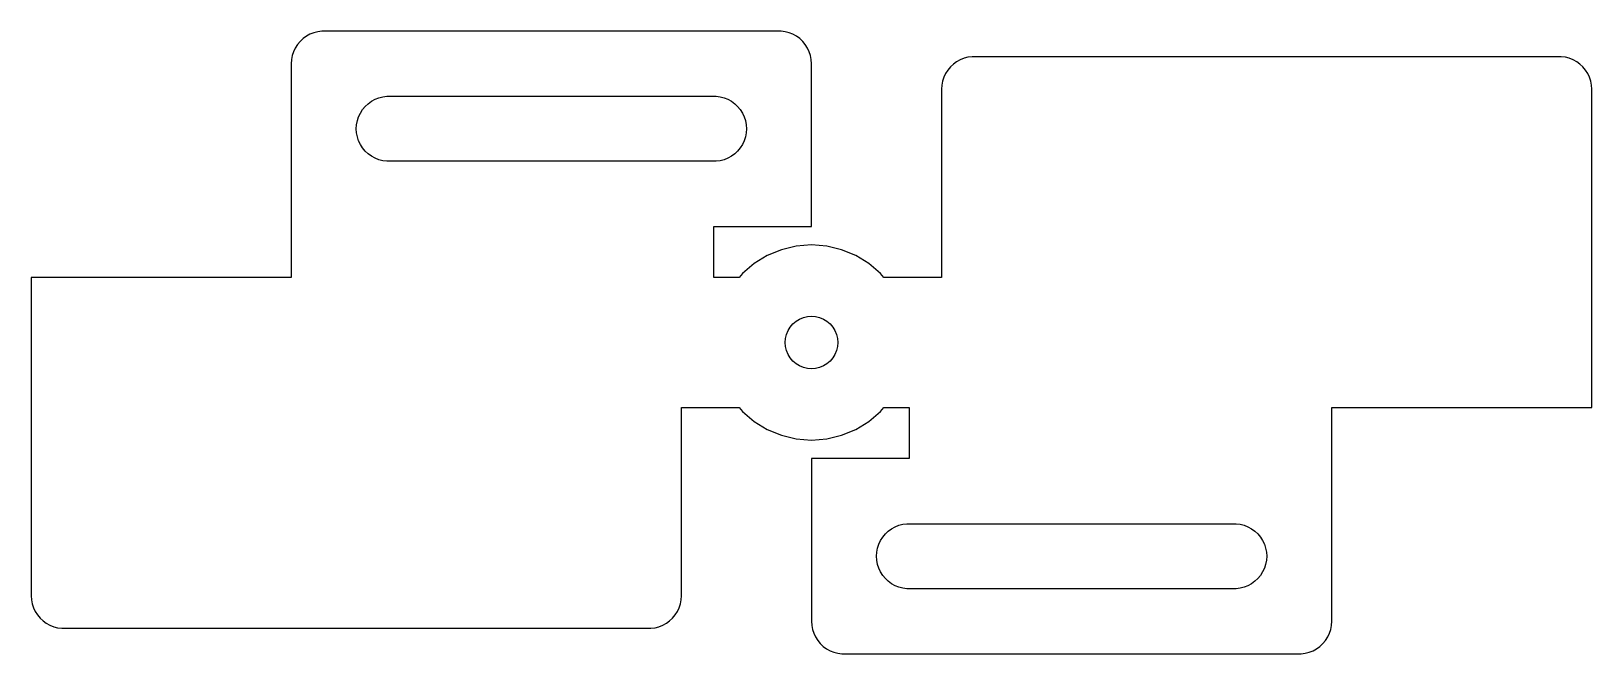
# Model space of a CAD drawing. Header units: metres. Extents: x -120 to 120, y -48 to 48.
import ezdxf

# ---------------------------------------------------------------- set-up
doc = ezdxf.new("R2010")
doc.units = ezdxf.units.M

msp = doc.modelspace()

# ---------------------------------------------------------------- linework, layer by layer
for p, q in [((-79.0451, 45.7929), (-79.3815, 45.2627)), ((-78.6448, 46.2767), (-79.0451, 45.7929)), ((-78.1871, 46.7065), (-78.6448, 46.2767)), ((-77.6791, 47.0756), (-78.1871, 46.7065)), ((-77.1289, 47.3781), (-77.6791, 47.0756)), ((-76.5451, 47.6093), (-77.1289, 47.3781)), ((-75.9369, 47.7654), (-76.5451, 47.6093)), ((-75.3139, 47.8441), (-75.9369, 47.7654)), ((-4.68604, 47.8441), (-75.3139, 47.8441)), ((-4.06308, 47.7654), (-4.68604, 47.8441)), ((-3.45491, 47.6093), (-4.06308, 47.7654)), ((-2.87109, 47.3781), (-3.45491, 47.6093)), ((-2.32086, 47.0756), (-2.87109, 47.3781)), ((-1.81287, 46.7065), (-2.32086, 47.0756)), ((-1.35515, 46.2767), (-1.81287, 46.7065)), ((-0.95491, 45.7929), (-1.35515, 46.2767)), ((-0.618454, 45.2627), (-0.95491, 45.7929)), ((-79.9606, 43.4806), (-80, 42.854)), ((-79.8429, 44.0974), (-79.9606, 43.4806)), ((-79.6489, 44.6946), (-79.8429, 44.0974)), ((-79.3815, 45.2627), (-79.6489, 44.6946)), ((-0.351105, 44.6946), (-0.618454, 45.2627)), ((-0.157074, 44.0974), (-0.351105, 44.6946)), ((-0.039413, 43.4806), (-0.157074, 44.0974)), ((0, 42.854), (-0.039413, 43.4806)), ((22.8711, 43.4511), (22.3209, 43.1486)), ((23.4549, 43.6823), (22.8711, 43.4511)), ((24.0631, 43.8384), (23.4549, 43.6823)), ((24.686, 43.9171), (24.0631, 43.8384)), ((115.314, 43.9171), (24.686, 43.9171)), ((115.937, 43.8384), (115.314, 43.9171)), ((116.545, 43.6823), (115.937, 43.8384)), ((117.129, 43.4511), (116.545, 43.6823)), ((117.679, 43.1486), (117.129, 43.4511)), ((-80, 42.854), (-80, 10)), ((0, 17.854), (0, 42.854)), ((20.6185, 41.3358), (20.3511, 40.7676)), ((20.9549, 41.8659), (20.6185, 41.3358)), ((21.3551, 42.3497), (20.9549, 41.8659)), ((21.8129, 42.7796), (21.3551, 42.3497)), ((22.3209, 43.1486), (21.8129, 42.7796)), ((118.187, 42.7796), (117.679, 43.1486)), ((118.645, 42.3497), (118.187, 42.7796)), ((119.045, 41.8659), (118.645, 42.3497)), ((119.382, 41.3358), (119.045, 41.8659)), ((119.649, 40.7676), (119.382, 41.3358)), ((20.0394, 39.5536), (20, 38.927)), ((20, 38.927), (20, 10)), ((20.1571, 40.1704), (20.0394, 39.5536)), ((20.3511, 40.7676), (20.1571, 40.1704)), ((119.843, 40.1704), (119.649, 40.7676)), ((119.961, 39.5536), (119.843, 40.1704)), ((120, 38.927), (119.961, 39.5536)), ((120, -10), (120, 38.927)), ((-69.0451, 35.7929), (-68.6448, 36.2767)), ((-68.6448, 36.2767), (-68.1871, 36.7065)), ((-68.1871, 36.7065), (-67.6791, 37.0756)), ((-67.6791, 37.0756), (-67.1289, 37.3781)), ((-67.1289, 37.3781), (-66.5451, 37.6093)), ((-66.5451, 37.6093), (-65.9369, 37.7654)), ((-65.9369, 37.7654), (-65.3139, 37.8441)), ((-65.3139, 37.8441), (-14.686, 37.8441)), ((-14.686, 37.8441), (-14.0631, 37.7654)), ((-14.0631, 37.7654), (-13.4549, 37.6093)), ((-13.4549, 37.6093), (-12.8711, 37.3781)), ((-12.8711, 37.3781), (-12.3209, 37.0756)), ((-12.3209, 37.0756), (-11.8129, 36.7065)), ((-11.8129, 36.7065), (-11.3551, 36.2767)), ((-11.3551, 36.2767), (-10.9549, 35.7929)), ((-69.9606, 33.4806), (-69.8429, 34.0974)), ((-69.8429, 34.0974), (-69.6489, 34.6946)), ((-69.6489, 34.6946), (-69.3815, 35.2627)), ((-69.3815, 35.2627), (-69.0451, 35.7929)), ((-10.9549, 35.7929), (-10.6185, 35.2627)), ((-10.6185, 35.2627), (-10.3511, 34.6946)), ((-10.3511, 34.6946), (-10.1571, 34.0974)), ((-10.1571, 34.0974), (-10.0394, 33.4806)), ((-70, 32.854), (-69.9606, 33.4806)), ((-69.9606, 32.2273), (-70, 32.854)), ((-69.8429, 31.6105), (-69.9606, 32.2273)), ((-69.6489, 31.0134), (-69.8429, 31.6105)), ((-10.1571, 31.6105), (-10.3511, 31.0134)), ((-10.0394, 32.2273), (-10.1571, 31.6105)), ((-10.0394, 33.4806), (-10, 32.854)), ((-10, 32.854), (-10.0394, 32.2273)), ((-69.3815, 30.4452), (-69.6489, 31.0134)), ((-69.0451, 29.9151), (-69.3815, 30.4452)), ((-68.6448, 29.4312), (-69.0451, 29.9151)), ((-68.1871, 29.0014), (-68.6448, 29.4312)), ((-67.6791, 28.6323), (-68.1871, 29.0014)), ((-11.8129, 29.0014), (-12.3209, 28.6323)), ((-11.3551, 29.4312), (-11.8129, 29.0014)), ((-10.9549, 29.9151), (-11.3551, 29.4312)), ((-10.6185, 30.4452), (-10.9549, 29.9151)), ((-10.3511, 31.0134), (-10.6185, 30.4452)), ((-67.1289, 28.3298), (-67.6791, 28.6323)), ((-66.5451, 28.0987), (-67.1289, 28.3298)), ((-65.9369, 27.9425), (-66.5451, 28.0987)), ((-65.3139, 27.8638), (-65.9369, 27.9425)), ((-14.686, 27.8638), (-65.3139, 27.8638)), ((-14.0631, 27.9425), (-14.686, 27.8638)), ((-13.4549, 28.0987), (-14.0631, 27.9425)), ((-12.8711, 28.3298), (-13.4549, 28.0987)), ((-12.3209, 28.6323), (-12.8711, 28.3298)), ((-15, 10), (-15, 17.854)), ((-15, 17.854), (0, 17.854)), ((-2.34651, 14.8153), (-4.63525, 14.2658)), ((0, 15), (-2.34651, 14.8153)), ((2.34651, 14.8153), (0, 15)), ((4.63525, 14.2658), (2.34651, 14.8153)), ((-8.81677, 12.1353), (-10.6066, 10.6066)), ((-6.80984, 13.3651), (-8.81677, 12.1353)), ((-4.63525, 14.2658), (-6.80984, 13.3651)), ((6.80984, 13.3651), (4.63525, 14.2658)), ((8.81677, 12.1353), (6.80984, 13.3651)), ((10.6066, 10.6066), (8.81677, 12.1353)), ((-80, 10), (-120, 10)), ((-120, 10), (-120, -38.927)), ((-11.1247, 10), (-15, 10)), ((-10.6066, 10.6066), (-11.1247, 10)), ((11.1247, 10), (10.6066, 10.6066)), ((20, 10), (11.1247, 10)), ((-3.2765, 2.38052), (-2.86377, 2.86377)), ((-2.86377, 2.86377), (-2.38052, 3.2765)), ((-2.38052, 3.2765), (-1.83865, 3.60857)), ((-1.83865, 3.60857), (-1.25151, 3.85178)), ((-1.25151, 3.85178), (-0.633545, 4.00014)), ((-0.633545, 4.00014), (0, 4.04999)), ((0, 4.04999), (0.633545, 4.00014)), ((0.633545, 4.00014), (1.25151, 3.85178)), ((1.25151, 3.85178), (1.83865, 3.60857)), ((1.83865, 3.60857), (2.38052, 3.2765)), ((2.38052, 3.2765), (2.86377, 2.86377)), ((2.86377, 2.86377), (3.2765, 2.38052)), ((-4.04999, 0), (-4.00014, 0.633545)), ((-4.00014, -0.633545), (-4.04999, 0)), ((-4.00014, 0.633545), (-3.85178, 1.25151)), ((-3.85178, 1.25151), (-3.60857, 1.83865)), ((-3.60857, 1.83865), (-3.2765, 2.38052)), ((3.2765, 2.38052), (3.60857, 1.83865)), ((3.60857, 1.83865), (3.85178, 1.25151)), ((3.85178, 1.25151), (4.00014, 0.633545)), ((4.00014, 0.633545), (4.04999, 0)), ((4.04999, 0), (4.00014, -0.633545)), ((-3.85178, -1.25151), (-4.00014, -0.633545)), ((-3.60857, -1.83865), (-3.85178, -1.25151)), ((-3.2765, -2.38052), (-3.60857, -1.83865)), ((-2.86377, -2.86377), (-3.2765, -2.38052)), ((3.2765, -2.38052), (2.86377, -2.86377)), ((3.60857, -1.83865), (3.2765, -2.38052)), ((3.85178, -1.25151), (3.60857, -1.83865)), ((4.00014, -0.633545), (3.85178, -1.25151)), ((-2.38052, -3.2765), (-2.86377, -2.86377)), ((-1.83865, -3.60857), (-2.38052, -3.2765)), ((-1.25151, -3.85178), (-1.83865, -3.60857)), ((-0.633545, -4.00014), (-1.25151, -3.85178)), ((0, -4.04999), (-0.633545, -4.00014)), ((0.633545, -4.00014), (0, -4.04999)), ((1.25151, -3.85178), (0.633545, -4.00014)), ((1.83865, -3.60857), (1.25151, -3.85178)), ((2.38052, -3.2765), (1.83865, -3.60857)), ((2.86377, -2.86377), (2.38052, -3.2765)), ((-20, -38.927), (-20, -10)), ((-20, -10), (-11.1247, -10)), ((-11.1247, -10), (-10.6066, -10.6066)), ((-10.6066, -10.6066), (-8.81677, -12.1353)), ((8.81677, -12.1353), (10.6066, -10.6066)), ((10.6066, -10.6066), (11.1247, -10)), ((11.1247, -10), (15, -10)), ((15, -10), (15, -17.854)), ((80, -42.854), (80, -10)), ((80, -10), (120, -10)), ((-8.81677, -12.1353), (-6.80984, -13.3651)), ((-6.80984, -13.3651), (-4.63525, -14.2658)), ((-4.63525, -14.2658), (-2.34651, -14.8153)), ((2.34651, -14.8153), (4.63525, -14.2658)), ((4.63525, -14.2658), (6.80984, -13.3651)), ((6.80984, -13.3651), (8.81677, -12.1353)), ((-2.34651, -14.8153), (0, -15)), ((0, -15), (2.34651, -14.8153)), ((15, -17.854), (0, -17.854)), ((0, -17.854), (0, -42.854)), ((11.8129, -29.0014), (12.3209, -28.6323)), ((12.3209, -28.6323), (12.8711, -28.3298)), ((12.8711, -28.3298), (13.4549, -28.0987)), ((13.4549, -28.0987), (14.0631, -27.9425)), ((14.0631, -27.9425), (14.686, -27.8638)), ((14.686, -27.8638), (65.3139, -27.8638)), ((65.3139, -27.8638), (65.9369, -27.9425)), ((65.9369, -27.9425), (66.5451, -28.0987)), ((66.5451, -28.0987), (67.1289, -28.3298)), ((67.1289, -28.3298), (67.6791, -28.6323)), ((67.6791, -28.6323), (68.1871, -29.0014)), ((10.1571, -31.6105), (10.3511, -31.0134)), ((10.3511, -31.0134), (10.6185, -30.4452)), ((10.6185, -30.4452), (10.9549, -29.9151)), ((10.9549, -29.9151), (11.3551, -29.4312)), ((11.3551, -29.4312), (11.8129, -29.0014)), ((68.1871, -29.0014), (68.6448, -29.4312)), ((68.6448, -29.4312), (69.0451, -29.9151)), ((69.0451, -29.9151), (69.3815, -30.4452)), ((69.3815, -30.4452), (69.6489, -31.0134)), ((69.6489, -31.0134), (69.8429, -31.6105)), ((10, -32.854), (10.0394, -32.2273)), ((10.0394, -33.4806), (10, -32.854)), ((10.0394, -32.2273), (10.1571, -31.6105)), ((10.1571, -34.0974), (10.0394, -33.4806)), ((69.8429, -31.6105), (69.9606, -32.2273)), ((69.9606, -33.4806), (69.8429, -34.0974)), ((69.9606, -32.2273), (70, -32.854)), ((70, -32.854), (69.9606, -33.4806)), ((10.3511, -34.6946), (10.1571, -34.0974)), ((10.6185, -35.2627), (10.3511, -34.6946)), ((10.9549, -35.7929), (10.6185, -35.2627)), ((11.3551, -36.2767), (10.9549, -35.7929)), ((69.0451, -35.7929), (68.6448, -36.2767)), ((69.3815, -35.2627), (69.0451, -35.7929)), ((69.6489, -34.6946), (69.3815, -35.2627)), ((69.8429, -34.0974), (69.6489, -34.6946)), ((11.8129, -36.7065), (11.3551, -36.2767)), ((12.3209, -37.0756), (11.8129, -36.7065)), ((12.8711, -37.3781), (12.3209, -37.0756)), ((13.4549, -37.6093), (12.8711, -37.3781)), ((14.0631, -37.7654), (13.4549, -37.6093)), ((14.686, -37.8441), (14.0631, -37.7654)), ((65.3139, -37.8441), (14.686, -37.8441)), ((65.9369, -37.7654), (65.3139, -37.8441)), ((66.5451, -37.6093), (65.9369, -37.7654)), ((67.1289, -37.3781), (66.5451, -37.6093)), ((67.6791, -37.0756), (67.1289, -37.3781)), ((68.1871, -36.7065), (67.6791, -37.0756)), ((68.6448, -36.2767), (68.1871, -36.7065)), ((-120, -38.927), (-119.961, -39.5536)), ((-119.961, -39.5536), (-119.843, -40.1704)), ((-119.843, -40.1704), (-119.649, -40.7676)), ((-119.649, -40.7676), (-119.382, -41.3358)), ((-20.6185, -41.3358), (-20.3511, -40.7676)), ((-20.3511, -40.7676), (-20.1571, -40.1704)), ((-20.1571, -40.1704), (-20.0394, -39.5536)), ((-20.0394, -39.5536), (-20, -38.927)), ((-119.382, -41.3358), (-119.045, -41.8659)), ((-119.045, -41.8659), (-118.645, -42.3497)), ((-118.645, -42.3497), (-118.187, -42.7796)), ((-118.187, -42.7796), (-117.679, -43.1486)), ((-117.679, -43.1486), (-117.129, -43.4511)), ((-22.8711, -43.4511), (-22.3209, -43.1486)), ((-22.3209, -43.1486), (-21.8129, -42.7796)), ((-21.8129, -42.7796), (-21.3551, -42.3497)), ((-21.3551, -42.3497), (-20.9549, -41.8659)), ((-20.9549, -41.8659), (-20.6185, -41.3358)), ((0, -42.854), (0.039413, -43.4806)), ((79.9606, -43.4806), (80, -42.854)), ((-117.129, -43.4511), (-116.545, -43.6823)), ((-116.545, -43.6823), (-115.937, -43.8384)), ((-115.937, -43.8384), (-115.314, -43.9171)), ((-115.314, -43.9171), (-24.686, -43.9171)), ((-24.686, -43.9171), (-24.0631, -43.8384)), ((-24.0631, -43.8384), (-23.4549, -43.6823)), ((-23.4549, -43.6823), (-22.8711, -43.4511)), ((0.039413, -43.4806), (0.157074, -44.0974)), ((0.157074, -44.0974), (0.351105, -44.6946)), ((0.351105, -44.6946), (0.618454, -45.2627)), ((0.618454, -45.2627), (0.95491, -45.7929)), ((79.0451, -45.7929), (79.3815, -45.2627)), ((79.3815, -45.2627), (79.6489, -44.6946)), ((79.6489, -44.6946), (79.8429, -44.0974)), ((79.8429, -44.0974), (79.9606, -43.4806)), ((0.95491, -45.7929), (1.35515, -46.2767)), ((1.35515, -46.2767), (1.81287, -46.7065)), ((1.81287, -46.7065), (2.32086, -47.0756)), ((2.32086, -47.0756), (2.87109, -47.3781)), ((2.87109, -47.3781), (3.45491, -47.6093)), ((3.45491, -47.6093), (4.06308, -47.7654)), ((4.06308, -47.7654), (4.68604, -47.8441)), ((4.68604, -47.8441), (75.3139, -47.8441)), ((75.3139, -47.8441), (75.9369, -47.7654)), ((75.9369, -47.7654), (76.5451, -47.6093)), ((76.5451, -47.6093), (77.1289, -47.3781)), ((77.1289, -47.3781), (77.6791, -47.0756)), ((77.6791, -47.0756), (78.1871, -46.7065)), ((78.1871, -46.7065), (78.6448, -46.2767)), ((78.6448, -46.2767), (79.0451, -45.7929))]:
    msp.add_line(p, q)

doc.saveas('drawing.dxf')
